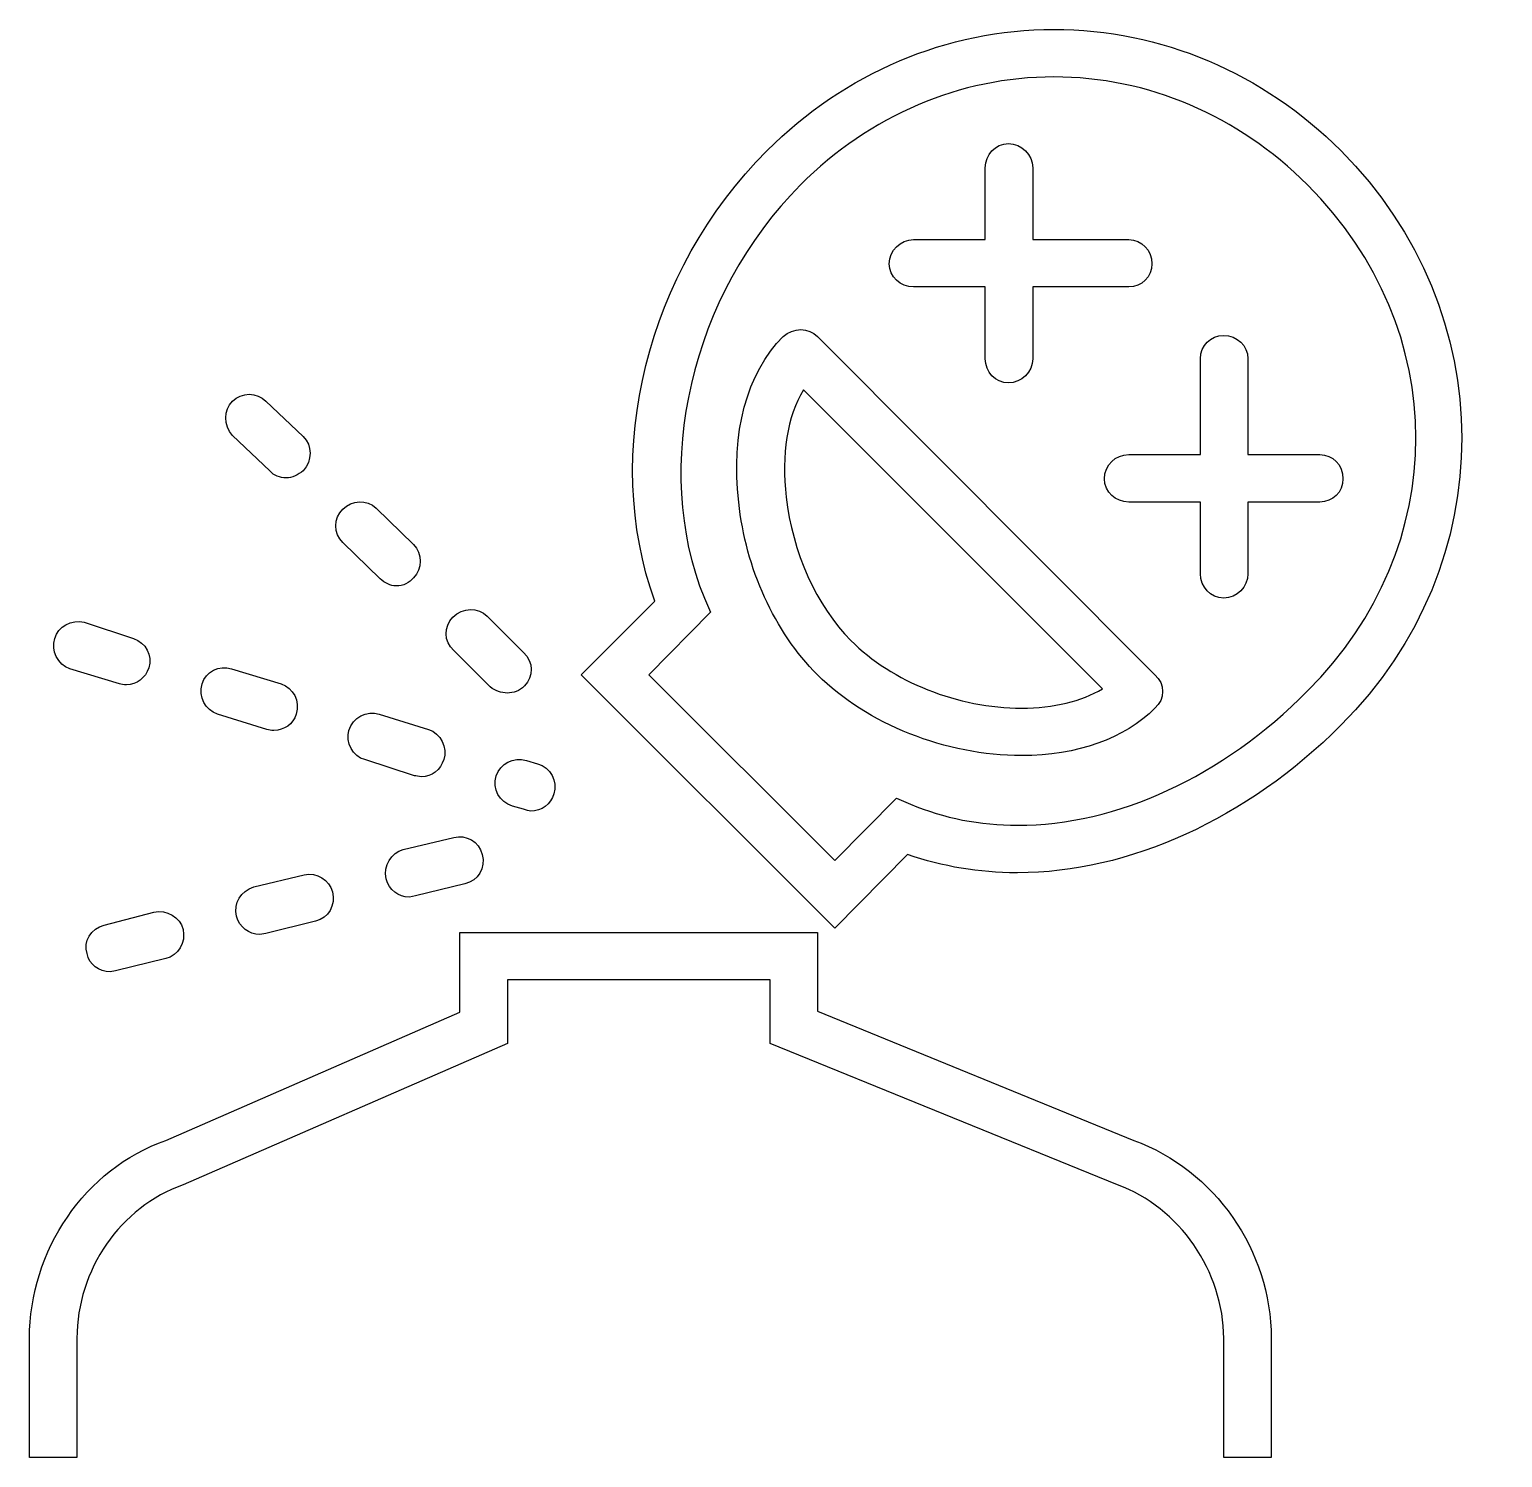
# Model space of a CAD drawing. Header units: centimetres. Extents: x -10.5 to 11.1, y -10.5 to 10.5.
import ezdxf

# ---------------------------------------------------------------- set-up
doc = ezdxf.new("R2010")
doc.units = ezdxf.units.CM
doc.header["$MEASUREMENT"] = 0
doc.layers.add('Layer 1', color=7, linetype='Continuous')

msp = doc.modelspace()

# ---------------------------------------------------------------- linework, layer by layer
at = {"layer": 'Layer 1'}
for points, knots in [([(8.72425, 8.69179), (7.58411, 9.83212), (6.08847, 10.46878), (4.51912, 10.46878), (4.51912, 10.46878), (2.9494, 10.46878), (1.45397, 9.83211), (0.31362, 8.69179), (0.31362, 8.69179), (-1.44832, 6.93006), (-2.11449, 4.2497), (-1.32981, 2.0879), (-1.32981, 2.0879), (-1.32981, 2.0879), (-2.4109, 1.007), (-2.4109, 1.007), (-2.4109, 1.007), (-2.4109, 1.007), (1.30578, -2.70968), (1.30578, -2.70968), (1.30578, -2.70968), (1.30578, -2.70968), (2.37202, -1.62878), (2.37202, -1.62878), (2.37202, -1.62878), (2.89039, -1.80632), (3.42339, -1.89508), (3.97127, -1.89508), (3.97127, -1.89508), (3.97127, -1.89508), (3.98596, -1.89509), (3.98596, -1.89509), (3.98596, -1.89509), (5.61492, -1.89509), (7.34736, -1.11063), (8.72428, 0.26671), (8.72428, 0.26671), (11.0933, 2.63577), (11.07865, 6.32271), (8.72425, 8.69179)], [0, 0, 0, 0, 0.09090909, 0.09090909, 0.09090909, 0.09090909, 0.18181818, 0.18181818, 0.18181818, 0.18181818, 0.27272727, 0.27272727, 0.27272727, 0.27272727, 0.36363636, 0.36363636, 0.36363636, 0.36363636, 0.45454545, 0.45454545, 0.45454545, 0.45454545, 0.54545455, 0.54545455, 0.54545455, 0.54545455, 0.63636364, 0.63636364, 0.63636364, 0.63636364, 0.72727273, 0.72727273, 0.72727273, 0.72727273, 0.81818182, 0.81818182, 0.81818182, 0.81818182, 1, 1, 1, 1]), ([(8.23562, 0.77), (6.99184, -0.48844), (5.43696, -1.1994), (3.98594, -1.1994), (3.98594, -1.1994), (3.98594, -1.1994), (3.98594, -1.1994), (3.98594, -1.1994), (3.98594, -1.1994), (3.43825, -1.1994), (2.90501, -1.09579), (2.41641, -0.88851), (2.41641, -0.88851), (2.41641, -0.88851), (2.20914, -0.79935), (2.20914, -0.79935), (2.20914, -0.79935), (2.20914, -0.79935), (1.30577, -1.71756), (1.30577, -1.71756), (1.30577, -1.71756), (1.30577, -1.71756), (-1.41876, 1.00699), (-1.41876, 1.00699), (-1.41876, 1.00699), (-1.41876, 1.00699), (-0.51539, 1.9252), (-0.51539, 1.9252), (-0.51539, 1.9252), (-0.51539, 1.9252), (-0.60413, 2.13247), (-0.60413, 2.13247), (-0.60413, 2.13247), (-1.38902, 4.04242), (-0.79675, 6.58943), (0.8025, 8.18847), (0.8025, 8.18847), (1.82416, 9.21034), (3.14184, 9.77266), (4.51918, 9.77266), (4.51918, 9.77266), (5.89612, 9.77266), (7.21401, 9.21031), (8.23568, 8.18847), (8.23568, 8.18847), (10.35305, 6.07088), (10.35305, 2.88762), (8.23562, 0.77)], [0, 0, 0, 0, 0.07692308, 0.07692308, 0.07692308, 0.07692308, 0.15384615, 0.15384615, 0.15384615, 0.15384615, 0.23076923, 0.23076923, 0.23076923, 0.23076923, 0.30769231, 0.30769231, 0.30769231, 0.30769231, 0.38461538, 0.38461538, 0.38461538, 0.38461538, 0.46153846, 0.46153846, 0.46153846, 0.46153846, 0.53846154, 0.53846154, 0.53846154, 0.53846154, 0.61538462, 0.61538462, 0.61538462, 0.61538462, 0.69230769, 0.69230769, 0.69230769, 0.69230769, 0.76923077, 0.76923077, 0.76923077, 0.76923077, 0.84615385, 0.84615385, 0.84615385, 0.84615385, 1, 1, 1, 1]), ([(2.46077, 6.69305), (2.46077, 6.69305), (3.51215, 6.69305), (3.51215, 6.69305), (3.51215, 6.69305), (3.51215, 6.69305), (3.51215, 5.64146), (3.51215, 5.64146), (3.51215, 5.64146), (3.51215, 5.44908), (3.66016, 5.28639), (3.85275, 5.28639), (3.85275, 5.28639), (4.04516, 5.28639), (4.20803, 5.44906), (4.20803, 5.64146), (4.20803, 5.64146), (4.20803, 5.64146), (4.20803, 6.69305), (4.20803, 6.69305), (4.20803, 6.69305), (4.20803, 6.69305), (5.6149, 6.69305), (5.6149, 6.69305), (5.6149, 6.69305), (5.80728, 6.69305), (5.95531, 6.84087), (5.95531, 7.03367), (5.95531, 7.03367), (5.95531, 7.22608), (5.80728, 7.38874), (5.6149, 7.38874), (5.6149, 7.38874), (5.6149, 7.38874), (4.20803, 7.38874), (4.20803, 7.38874), (4.20803, 7.38874), (4.20803, 7.38874), (4.20803, 8.44033), (4.20803, 8.44033), (4.20803, 8.44033), (4.20803, 8.63271), (4.04518, 8.7954), (3.85275, 8.7954), (3.85275, 8.7954), (3.66016, 8.7954), (3.51215, 8.63273), (3.51215, 8.44033), (3.51215, 8.44033), (3.51215, 8.44033), (3.51215, 7.38874), (3.51215, 7.38874), (3.51215, 7.38874), (3.51215, 7.38874), (2.46077, 7.38874), (2.46077, 7.38874), (2.46077, 7.38874), (2.26818, 7.38874), (2.10549, 7.22607), (2.10549, 7.03367), (2.10549, 7.03367), (2.10551, 6.84087), (2.26818, 6.69305), (2.46077, 6.69305)], [0, 0, 0, 0, 0.05882353, 0.05882353, 0.05882353, 0.05882353, 0.11764706, 0.11764706, 0.11764706, 0.11764706, 0.17647059, 0.17647059, 0.17647059, 0.17647059, 0.23529412, 0.23529412, 0.23529412, 0.23529412, 0.29411765, 0.29411765, 0.29411765, 0.29411765, 0.35294118, 0.35294118, 0.35294118, 0.35294118, 0.41176471, 0.41176471, 0.41176471, 0.41176471, 0.47058824, 0.47058824, 0.47058824, 0.47058824, 0.52941176, 0.52941176, 0.52941176, 0.52941176, 0.58823529, 0.58823529, 0.58823529, 0.58823529, 0.64705882, 0.64705882, 0.64705882, 0.64705882, 0.70588235, 0.70588235, 0.70588235, 0.70588235, 0.76470588, 0.76470588, 0.76470588, 0.76470588, 0.82352941, 0.82352941, 0.82352941, 0.82352941, 0.88235294, 0.88235294, 0.88235294, 0.88235294, 1, 1, 1, 1]), ([(1.05411, 5.96724), (0.92095, 6.10062), (0.69883, 6.10062), (0.55061, 5.96724), (0.55061, 5.96724), (0.01758, 5.43421), (-0.21941, 4.54571), (-0.1009, 3.53913), (-0.1009, 3.53913), (0.00274, 2.56184), (0.41726, 1.64363), (1.05411, 1.00699), (1.05411, 1.00699), (1.77973, 0.28156), (2.93453, -0.17755), (4.04517, -0.17755), (4.04517, -0.17755), (4.85953, -0.17755), (5.55544, 0.07431), (5.9997, 0.51815), (5.9997, 0.51815), (6.14792, 0.6515), (6.14792, 0.87364), (5.9997, 1.00699), (5.9997, 1.00699), (5.9997, 1.00699), (1.05411, 5.96724), (1.05411, 5.96724)], [0, 0, 0, 0, 0.125, 0.125, 0.125, 0.125, 0.25, 0.25, 0.25, 0.25, 0.375, 0.375, 0.375, 0.375, 0.5, 0.5, 0.5, 0.5, 0.625, 0.625, 0.625, 0.625, 0.75, 0.75, 0.75, 0.75, 1, 1, 1, 1]), ([(8.41337, 4.23483), (8.41337, 4.23483), (7.36199, 4.23483), (7.36199, 4.23483), (7.36199, 4.23483), (7.36199, 4.23483), (7.36199, 5.64149), (7.36199, 5.64149), (7.36199, 5.64149), (7.36199, 5.83429), (7.19911, 5.98211), (7.00671, 5.98211), (7.00671, 5.98211), (6.81412, 5.98211), (6.66609, 5.83429), (6.66609, 5.64149), (6.66609, 5.64149), (6.66609, 5.64149), (6.66609, 4.23483), (6.66609, 4.23483), (6.66609, 4.23483), (6.66609, 4.23483), (5.61492, 4.23483), (5.61492, 4.23483), (5.61492, 4.23483), (5.42233, 4.23483), (5.25943, 4.08701), (5.25943, 3.87973), (5.25943, 3.87973), (5.25943, 3.68693), (5.42231, 3.53913), (5.61492, 3.53913), (5.61492, 3.53913), (5.61492, 3.53913), (6.66608, 3.53913), (6.66608, 3.53913), (6.66608, 3.53913), (6.66608, 3.53913), (6.66608, 2.48754), (6.66608, 2.48754), (6.66608, 2.48754), (6.66608, 2.29516), (6.81411, 2.13247), (7.0067, 2.13247), (7.0067, 2.13247), (7.19908, 2.13247), (7.36198, 2.29514), (7.36198, 2.48754), (7.36198, 2.48754), (7.36198, 2.48754), (7.36198, 3.53913), (7.36198, 3.53913), (7.36198, 3.53913), (7.36198, 3.53913), (8.41337, 3.53913), (8.41337, 3.53913), (8.41337, 3.53913), (8.60575, 3.53913), (8.75397, 3.68693), (8.75397, 3.87973), (8.75397, 3.87973), (8.75396, 4.08701), (8.60575, 4.23483), (8.41337, 4.23483)], [0, 0, 0, 0, 0.05882353, 0.05882353, 0.05882353, 0.05882353, 0.11764706, 0.11764706, 0.11764706, 0.11764706, 0.17647059, 0.17647059, 0.17647059, 0.17647059, 0.23529412, 0.23529412, 0.23529412, 0.23529412, 0.29411765, 0.29411765, 0.29411765, 0.29411765, 0.35294118, 0.35294118, 0.35294118, 0.35294118, 0.41176471, 0.41176471, 0.41176471, 0.41176471, 0.47058824, 0.47058824, 0.47058824, 0.47058824, 0.52941176, 0.52941176, 0.52941176, 0.52941176, 0.58823529, 0.58823529, 0.58823529, 0.58823529, 0.64705882, 0.64705882, 0.64705882, 0.64705882, 0.70588235, 0.70588235, 0.70588235, 0.70588235, 0.76470588, 0.76470588, 0.76470588, 0.76470588, 0.82352941, 0.82352941, 0.82352941, 0.82352941, 0.88235294, 0.88235294, 0.88235294, 0.88235294, 1, 1, 1, 1]), ([(4.04518, 0.51817), (3.11229, 0.51817), (2.14986, 0.90338), (1.54275, 1.5103), (1.54275, 1.5103), (1.03946, 2.01399), (0.68397, 2.81332), (0.5952, 3.61305), (0.5952, 3.61305), (0.52109, 4.23485), (0.60986, 4.79759), (0.84685, 5.1828), (0.84685, 5.1828), (0.84685, 5.1828), (5.2297, 0.79974), (5.2297, 0.79974), (5.2297, 0.79974), (4.9188, 0.62181), (4.51912, 0.51817), (4.04518, 0.51817)], [0, 0, 0, 0, 0.16666667, 0.16666667, 0.16666667, 0.16666667, 0.33333333, 0.33333333, 0.33333333, 0.33333333, 0.5, 0.5, 0.5, 0.5, 0.66666667, 0.66666667, 0.66666667, 0.66666667, 1, 1, 1, 1]), ([(-6.97149, 3.99784), (-6.91206, 3.92392), (-6.82327, 3.8942), (-6.7345, 3.8942), (-6.7345, 3.8942), (-6.64576, 3.8942), (-6.55675, 3.93881), (-6.48264, 3.99784), (-6.48264, 3.99784), (-6.3495, 4.14606), (-6.3495, 4.36818), (-6.48264, 4.50153), (-6.48264, 4.50153), (-6.48264, 4.50153), (-7.03054, 5.01969), (-7.03054, 5.01969), (-7.03054, 5.01969), (-7.16389, 5.15304), (-7.38601, 5.15304), (-7.51938, 5.01969), (-7.51938, 5.01969), (-7.65252, 4.88634), (-7.65252, 4.6642), (-7.51938, 4.5164), (-7.51938, 4.5164), (-7.51938, 4.5164), (-6.97149, 3.99784), (-6.97149, 3.99784)], [0, 0, 0, 0, 0.125, 0.125, 0.125, 0.125, 0.25, 0.25, 0.25, 0.25, 0.375, 0.375, 0.375, 0.375, 0.5, 0.5, 0.5, 0.5, 0.625, 0.625, 0.625, 0.625, 0.75, 0.75, 0.75, 0.75, 1, 1, 1, 1]), ([(-5.35738, 2.41365), (-5.28327, 2.35462), (-5.20935, 2.31001), (-5.1206, 2.31001), (-5.1206, 2.31001), (-5.01696, 2.31001), (-4.92801, 2.35462), (-4.86874, 2.42852), (-4.86874, 2.42852), (-4.73539, 2.56187), (-4.73539, 2.78401), (-4.86874, 2.91694), (-4.86874, 2.91694), (-4.86874, 2.91694), (-5.41661, 3.45037), (-5.41661, 3.45037), (-5.41661, 3.45037), (-5.54996, 3.58332), (-5.7721, 3.56845), (-5.90524, 3.4355), (-5.90524, 3.4355), (-6.0384, 3.30215), (-6.0384, 3.08001), (-5.90524, 2.94666), (-5.90524, 2.94666), (-5.90524, 2.94666), (-5.35738, 2.41365), (-5.35738, 2.41365)], [0, 0, 0, 0, 0.125, 0.125, 0.125, 0.125, 0.25, 0.25, 0.25, 0.25, 0.375, 0.375, 0.375, 0.375, 0.5, 0.5, 0.5, 0.5, 0.625, 0.625, 0.625, 0.625, 0.75, 0.75, 0.75, 0.75, 1, 1, 1, 1]), ([(-3.74347, 0.82946), (-3.66933, 0.77001), (-3.58059, 0.7403), (-3.4918, 0.7403), (-3.4918, 0.7403), (-3.40285, 0.7403), (-3.31387, 0.77001), (-3.23994, 0.84391), (-3.23994, 0.84391), (-3.10659, 0.97726), (-3.10659, 1.1994), (-3.25481, 1.33275), (-3.25481, 1.33275), (-3.25481, 1.33275), (-3.78784, 1.86578), (-3.78784, 1.86578), (-3.78784, 1.86578), (-3.92119, 1.99916), (-4.14333, 1.99916), (-4.29134, 1.85091), (-4.29134, 1.85091), (-4.42448, 1.71756), (-4.42448, 1.49542), (-4.27647, 1.36249), (-4.27647, 1.36249), (-4.27647, 1.36249), (-3.74347, 0.82946), (-3.74347, 0.82946)], [0, 0, 0, 0, 0.125, 0.125, 0.125, 0.125, 0.25, 0.25, 0.25, 0.25, 0.375, 0.375, 0.375, 0.375, 0.5, 0.5, 0.5, 0.5, 0.625, 0.625, 0.625, 0.625, 0.75, 0.75, 0.75, 0.75, 1, 1, 1, 1]), ([(-9.90329, 1.09576), (-9.90329, 1.09576), (-9.17767, 0.87364), (-9.17767, 0.87364), (-9.17767, 0.87364), (-9.14814, 0.87364), (-9.11843, 0.85874), (-9.07403, 0.85874), (-9.07403, 0.85874), (-8.926, 0.85874), (-8.79265, 0.96238), (-8.74827, 1.11062), (-8.74827, 1.11062), (-8.68903, 1.28816), (-8.79264, 1.48096), (-8.97039, 1.54001), (-8.97039, 1.54001), (-8.97039, 1.54001), (-9.69604, 1.777), (-9.69604, 1.777), (-9.69604, 1.777), (-9.87358, 1.82119), (-10.08082, 1.71755), (-10.12543, 1.54001), (-10.12543, 1.54001), (-10.18446, 1.36249), (-10.08082, 1.15521), (-9.90329, 1.09576)], [0, 0, 0, 0, 0.125, 0.125, 0.125, 0.125, 0.25, 0.25, 0.25, 0.25, 0.375, 0.375, 0.375, 0.375, 0.5, 0.5, 0.5, 0.5, 0.625, 0.625, 0.625, 0.625, 0.75, 0.75, 0.75, 0.75, 1, 1, 1, 1]), ([(-7.74148, 0.42938), (-7.74148, 0.42938), (-7.01565, 0.20724), (-7.01565, 0.20724), (-7.01565, 0.20724), (-6.98633, 0.19237), (-6.95662, 0.19237), (-6.91204, 0.19237), (-6.91204, 0.19237), (-6.76422, 0.19237), (-6.63087, 0.28153), (-6.58626, 0.42936), (-6.58626, 0.42936), (-6.52723, 0.62177), (-6.63087, 0.81457), (-6.8084, 0.87362), (-6.8084, 0.87362), (-6.8084, 0.87362), (-7.53402, 1.09574), (-7.53402, 1.09574), (-7.53402, 1.09574), (-7.71177, 1.15519), (-7.91902, 1.05155), (-7.9636, 0.87362), (-7.9636, 0.87362), (-8.02266, 0.68124), (-7.91902, 0.48883), (-7.74148, 0.42938)], [0, 0, 0, 0, 0.125, 0.125, 0.125, 0.125, 0.25, 0.25, 0.25, 0.25, 0.375, 0.375, 0.375, 0.375, 0.5, 0.5, 0.5, 0.5, 0.625, 0.625, 0.625, 0.625, 0.75, 0.75, 0.75, 0.75, 1, 1, 1, 1]), ([(-5.8163, 0.19239), (-5.86091, 0.01485), (-5.75727, -0.19242), (-5.57952, -0.237), (-5.57952, -0.237), (-5.57952, -0.237), (-4.8539, -0.47359), (-4.8539, -0.47359), (-4.8539, -0.47359), (-4.82437, -0.47359), (-4.79484, -0.48846), (-4.75026, -0.48846), (-4.75026, -0.48846), (-4.60223, -0.48846), (-4.46909, -0.38482), (-4.42448, -0.237), (-4.42448, -0.237), (-4.36545, -0.05904), (-4.46909, 0.14821), (-4.64662, 0.20724), (-4.64662, 0.20724), (-4.64662, 0.20724), (-5.37224, 0.42938), (-5.37224, 0.42938), (-5.37224, 0.42938), (-5.54997, 0.48883), (-5.75724, 0.38519), (-5.8163, 0.19239)], [0, 0, 0, 0, 0.125, 0.125, 0.125, 0.125, 0.25, 0.25, 0.25, 0.25, 0.375, 0.375, 0.375, 0.375, 0.5, 0.5, 0.5, 0.5, 0.625, 0.625, 0.625, 0.625, 0.75, 0.75, 0.75, 0.75, 1, 1, 1, 1]), ([(-3.65446, -0.47359), (-3.71391, -0.66637), (-3.61027, -0.8588), (-3.41768, -0.91783), (-3.41768, -0.91783), (-3.41768, -0.91783), (-3.2548, -0.96244), (-3.2548, -0.96244), (-3.2548, -0.96244), (-3.21022, -0.97731), (-3.18069, -0.99215), (-3.15119, -0.99215), (-3.15119, -0.99215), (-2.9881, -0.99215), (-2.85496, -0.88851), (-2.81057, -0.74029), (-2.81057, -0.74029), (-2.75133, -0.54788), (-2.85497, -0.35548), (-3.04756, -0.29603), (-3.04756, -0.29603), (-3.04756, -0.29603), (-3.21023, -0.25145), (-3.21023, -0.25145), (-3.21023, -0.25145), (-3.40285, -0.19242), (-3.59544, -0.29603), (-3.65446, -0.47359)], [0, 0, 0, 0, 0.125, 0.125, 0.125, 0.125, 0.25, 0.25, 0.25, 0.25, 0.375, 0.375, 0.375, 0.375, 0.5, 0.5, 0.5, 0.5, 0.625, 0.625, 0.625, 0.625, 0.75, 0.75, 0.75, 0.75, 1, 1, 1, 1]), ([(-4.27647, -1.37693), (-4.27647, -1.37693), (-5.01693, -1.55486), (-5.01693, -1.55486), (-5.01693, -1.55486), (-5.19447, -1.59905), (-5.31295, -1.79145), (-5.26858, -1.98425), (-5.26858, -1.98425), (-5.22421, -2.14692), (-5.09086, -2.25055), (-4.92798, -2.25055), (-4.92798, -2.25055), (-4.92798, -2.25055), (-4.839, -2.23565), (-4.839, -2.23565), (-4.839, -2.23565), (-4.839, -2.23565), (-4.11359, -2.05811), (-4.11359, -2.05811), (-4.11359, -2.05811), (-3.92118, -2.01353), (-3.8027, -1.82112), (-3.86173, -1.62872), (-3.86173, -1.62872), (-3.90632, -1.43636), (-4.09873, -1.33275), (-4.27647, -1.37693)], [0, 0, 0, 0, 0.125, 0.125, 0.125, 0.125, 0.25, 0.25, 0.25, 0.25, 0.375, 0.375, 0.375, 0.375, 0.5, 0.5, 0.5, 0.5, 0.625, 0.625, 0.625, 0.625, 0.75, 0.75, 0.75, 0.75, 1, 1, 1, 1]), ([(-7.20827, -2.10234), (-7.40089, -2.16179), (-7.5045, -2.33933), (-7.45994, -2.53213), (-7.45994, -2.53213), (-7.41575, -2.6948), (-7.2824, -2.79843), (-7.11953, -2.79843), (-7.11953, -2.79843), (-7.11953, -2.79843), (-7.03058, -2.78356), (-7.03058, -2.78356), (-7.03058, -2.78356), (-7.03058, -2.78356), (-6.30515, -2.606), (-6.30515, -2.606), (-6.30515, -2.606), (-6.11277, -2.56142), (-6.00892, -2.36904), (-6.05329, -2.17661), (-6.05329, -2.17661), (-6.09787, -1.99865), (-6.29028, -1.88059), (-6.46802, -1.92475), (-6.46802, -1.92475), (-6.46802, -1.92475), (-7.20827, -2.10234), (-7.20827, -2.10234)], [0, 0, 0, 0, 0.125, 0.125, 0.125, 0.125, 0.25, 0.25, 0.25, 0.25, 0.375, 0.375, 0.375, 0.375, 0.5, 0.5, 0.5, 0.5, 0.625, 0.625, 0.625, 0.625, 0.75, 0.75, 0.75, 0.75, 1, 1, 1, 1]), ([(-9.65146, -3.08003), (-9.62193, -3.2427), (-9.47392, -3.34633), (-9.31084, -3.34633), (-9.31084, -3.34633), (-9.31084, -3.34633), (-9.23694, -3.33146), (-9.23694, -3.33146), (-9.23694, -3.33146), (-9.23694, -3.33146), (-8.49666, -3.15392), (-8.49666, -3.15392), (-8.49666, -3.15392), (-8.31891, -3.10931), (-8.20043, -2.91693), (-8.2448, -2.72453), (-8.2448, -2.72453), (-8.28941, -2.5466), (-8.48179, -2.42851), (-8.67419, -2.47267), (-8.67419, -2.47267), (-8.67419, -2.47267), (-9.39984, -2.66508), (-9.39984, -2.66508), (-9.39984, -2.66508), (-9.5924, -2.70966), (-9.7107, -2.9021), (-9.65146, -3.08003)], [0, 0, 0, 0, 0.125, 0.125, 0.125, 0.125, 0.25, 0.25, 0.25, 0.25, 0.375, 0.375, 0.375, 0.375, 0.5, 0.5, 0.5, 0.5, 0.625, 0.625, 0.625, 0.625, 0.75, 0.75, 0.75, 0.75, 1, 1, 1, 1]), ([(5.68879, -5.81902), (5.68879, -5.81902), (1.05411, -3.92394), (1.05411, -3.92394), (1.05411, -3.92394), (1.05411, -3.92394), (1.05411, -2.76872), (1.05411, -2.76872), (1.05411, -2.76872), (1.05411, -2.76872), (-4.18749, -2.76872), (-4.18749, -2.76872), (-4.18749, -2.76872), (-4.18749, -2.76872), (-4.18749, -3.93881), (-4.18749, -3.93881), (-4.18749, -3.93881), (-4.18749, -3.93881), (-8.49663, -5.81902), (-8.49663, -5.81902), (-8.49663, -5.81902), (-9.68117, -6.23397), (-10.49556, -7.43335), (-10.49556, -8.7215), (-10.49556, -8.7215), (-10.49556, -8.7215), (-10.49556, -10.46878), (-10.49556, -10.46878), (-10.49556, -10.46878), (-10.49556, -10.46878), (-9.79965, -10.46878), (-9.79965, -10.46878), (-9.79965, -10.46878), (-9.79965, -10.46878), (-9.79965, -8.7215), (-9.79965, -8.7215), (-9.79965, -8.7215), (-9.79965, -7.7145), (-9.16298, -6.79629), (-8.24477, -6.47053), (-8.24477, -6.47053), (-8.24477, -6.47053), (-3.49177, -4.39749), (-3.49177, -4.39749), (-3.49177, -4.39749), (-3.49177, -4.39749), (-3.49177, -3.46481), (-3.49177, -3.46481), (-3.49177, -3.46481), (-3.49177, -3.46481), (0.35826, -3.46481), (0.35826, -3.46481), (0.35826, -3.46481), (0.35826, -3.46481), (0.35826, -4.39749), (0.35826, -4.39749), (0.35826, -4.39749), (0.35826, -4.39749), (5.45189, -6.47053), (5.45189, -6.47053), (5.45189, -6.47053), (6.35526, -6.79631), (7.00677, -7.74426), (7.00677, -8.7215), (7.00677, -8.7215), (7.00677, -8.7215), (7.00677, -10.46878), (7.00677, -10.46878), (7.00677, -10.46878), (7.00677, -10.46878), (7.70267, -10.46878), (7.70267, -10.46878), (7.70267, -10.46878), (7.70267, -10.46878), (7.70267, -8.7215), (7.70267, -8.7215), (7.70267, -8.7215), (7.70262, -7.43335), (6.87336, -6.24844), (5.68879, -5.81902)], [0, 0, 0, 0, 0.04761905, 0.04761905, 0.04761905, 0.04761905, 0.0952381, 0.0952381, 0.0952381, 0.0952381, 0.14285714, 0.14285714, 0.14285714, 0.14285714, 0.19047619, 0.19047619, 0.19047619, 0.19047619, 0.23809524, 0.23809524, 0.23809524, 0.23809524, 0.28571429, 0.28571429, 0.28571429, 0.28571429, 0.33333333, 0.33333333, 0.33333333, 0.33333333, 0.38095238, 0.38095238, 0.38095238, 0.38095238, 0.42857143, 0.42857143, 0.42857143, 0.42857143, 0.47619048, 0.47619048, 0.47619048, 0.47619048, 0.52380952, 0.52380952, 0.52380952, 0.52380952, 0.57142857, 0.57142857, 0.57142857, 0.57142857, 0.61904762, 0.61904762, 0.61904762, 0.61904762, 0.66666667, 0.66666667, 0.66666667, 0.66666667, 0.71428571, 0.71428571, 0.71428571, 0.71428571, 0.76190476, 0.76190476, 0.76190476, 0.76190476, 0.80952381, 0.80952381, 0.80952381, 0.80952381, 0.85714286, 0.85714286, 0.85714286, 0.85714286, 0.9047619, 0.9047619, 0.9047619, 0.9047619, 1, 1, 1, 1])]:
    msp.add_open_spline(points, degree=3, knots=knots, dxfattribs=at)

doc.saveas('drawing.dxf')
